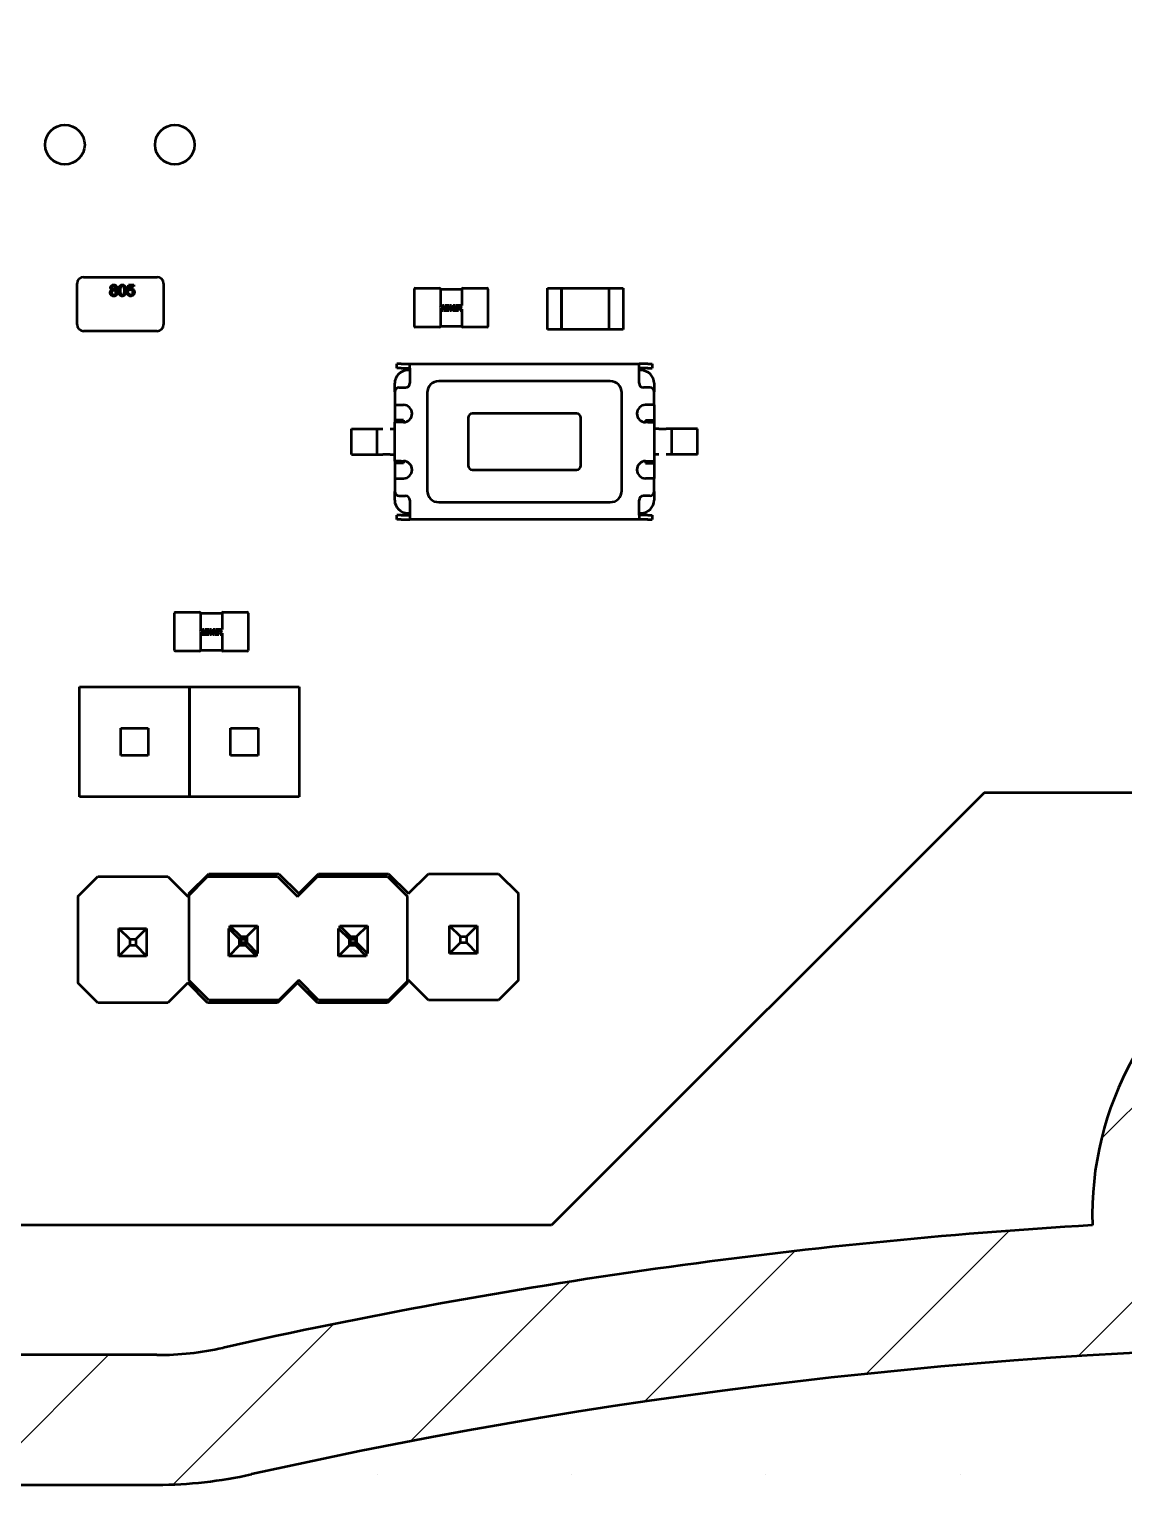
# Model space of a CAD drawing. Header units: millimetres. Extents: x 0 to 841, y 0 to 594.
# Drawn here: x 413.33 to 438.65, y 205.62 to 239.28 of the extents above; entities that cross this region are included whole.
import ezdxf

# ---------------------------------------------------------------- set-up
doc = ezdxf.new("R2010")
doc.units = ezdxf.units.MM
doc.layers.add('Hatch (ISO)', color=7, linetype='Continuous', lineweight=18)
doc.layers.add('Visible (ISO)', color=7, linetype='Continuous', lineweight=50)

msp = doc.modelspace()

# ---------------------------------------------------------------- hatches: boundary and pattern name
at = {"layer": 'Hatch (ISO)'}
h = msp.add_hatch(dxfattribs=at)
h.set_pattern_fill('ANSI31', color=256, scale=25.4, style=0)
h.set_pattern_definition([(45, (0, 0), (-2.245064, 2.245064), [])])
edge = h.paths.add_edge_path()
edge.add_ellipse((416.288, 307.621), major_axis=(-9.758, 2.186), ratio=1, start_angle=270, end_angle=282.6294)
edge.add_line((416.288, 317.621), (382.416, 317.621))
edge.add_ellipse((382.416, 312.621), major_axis=(-5, 0), ratio=1, start_angle=270, end_angle=360)
edge.add_line((377.416, 312.621), (377.416, 210.621))
edge.add_ellipse((382.416, 210.621), major_axis=(0, -5), ratio=1, start_angle=270, end_angle=360)
edge.add_line((382.416, 205.621), (416.288, 205.621))
edge.add_ellipse((416.288, 215.621), major_axis=(10, 0), ratio=1, start_angle=270, end_angle=282.6294)
edge.add_ellipse((445.416, 85.621), major_axis=(120.242, 26.942), ratio=1, start_angle=64.74122, end_angle=90, ccw=False)
edge.add_ellipse((474.544, 215.621), major_axis=(9.758, -2.186), ratio=1, start_angle=270, end_angle=282.6294)
edge.add_line((474.544, 205.621), (558.416, 205.621))
edge.add_ellipse((558.416, 210.621), major_axis=(5, 0), ratio=1, start_angle=270, end_angle=360)
edge.add_line((563.416, 210.621), (563.416, 312.621))
edge.add_ellipse((558.416, 312.621), major_axis=(0, 5), ratio=1, start_angle=270, end_angle=360)
edge.add_line((558.416, 317.621), (474.544, 317.621))
edge.add_ellipse((474.544, 307.621), major_axis=(-10, 0), ratio=1, start_angle=270, end_angle=282.6294)
edge.add_ellipse((445.416, 437.621), major_axis=(-120.242, -26.942), ratio=1, start_angle=64.74122, end_angle=90, ccw=False)
edge = h.paths.add_edge_path(flags=0)
edge.add_line((388.916, 208.621), (388.916, 210.621))
edge.add_ellipse((382.416, 210.621), major_axis=(0, 6.5), ratio=1, start_angle=270, end_angle=363.5049)
edge.add_line((382.019, 217.108), (380.416, 217.108))
edge.add_line((380.416, 217.108), (380.416, 221.814))
edge.add_spline(control_points=[(380.416, 221.814), (380.416, 222.421), (380.5, 223.145), (380.692, 224.324), (380.822, 224.956), (381.036, 226.225), (381.109, 226.863), (381.109, 228.037), (381.036, 228.675), (380.822, 229.944), (380.692, 230.576), (380.5, 231.755), (380.416, 232.479), (380.416, 233.086)], knot_values=[1.346639, 1.346639, 1.346639, 1.346639, 1.528836, 1.528836, 1.705012, 1.705012, 1.881187, 1.881187, 2.057362, 2.057362, 2.233538, 2.233538, 2.415734, 2.415734, 2.415734, 2.415734], degree=3, periodic=0)
edge.add_line((380.416, 233.086), (380.416, 241.621))
edge.add_ellipse((380.416, 244.121), major_axis=(2.5, 0), ratio=1, start_angle=270, end_angle=450)
edge.add_line((380.416, 246.621), (380.416, 276.621))
edge.add_ellipse((380.416, 279.121), major_axis=(2.5, 0), ratio=1, start_angle=270, end_angle=450)
edge.add_line((380.416, 281.621), (380.416, 306.121))
edge.add_line((380.416, 306.121), (382.489, 306.121))
edge.add_ellipse((382.416, 312.621), major_axis=(6.5, 0.073), ratio=1, start_angle=270, end_angle=359.355)
edge.add_line((388.916, 312.621), (388.916, 314.621))
edge.add_line((388.916, 314.621), (416.288, 314.621))
edge.add_ellipse((416.288, 307.621), major_axis=(7, 0), ratio=1, start_angle=77.3706, end_angle=90, ccw=False)
edge.add_ellipse((445.416, 437.621), major_axis=(123.169, -27.598), ratio=1, start_angle=270, end_angle=279.22446)
edge.add_ellipse((445.416, 311.397), major_axis=(-0.223, -7.497), ratio=1, start_angle=270, end_angle=453.4049)
edge.add_ellipse((445.416, 437.621), major_axis=(126.001, 7.497), ratio=1, start_angle=270, end_angle=279.22446)
edge.add_ellipse((474.544, 307.621), major_axis=(6.831, 1.531), ratio=1, start_angle=77.3706, end_angle=90, ccw=False)
edge.add_line((474.544, 314.621), (535.916, 314.621))
edge.add_ellipse((538.416, 314.621), major_axis=(0, -2.5), ratio=1, start_angle=270, end_angle=450)
edge.add_line((540.916, 314.621), (551.918, 314.621))
edge.add_line((551.918, 314.621), (551.918, 312.445))
edge.add_ellipse((558.416, 312.621), major_axis=(0.176, -6.498), ratio=1, start_angle=270, end_angle=359.0971)
edge.add_line((558.489, 306.121), (560.416, 306.121))
edge.add_line((560.416, 306.121), (560.416, 217.108))
edge.add_line((560.416, 217.108), (558.813, 217.108))
edge.add_ellipse((558.416, 210.621), major_axis=(-6.488, 0.397), ratio=1, start_angle=270, end_angle=361.9571)
edge.add_line((551.918, 210.796), (551.918, 208.621))
edge.add_line((551.918, 208.621), (540.916, 208.621))
edge.add_ellipse((538.416, 208.621), major_axis=(0, 2.5), ratio=1, start_angle=270, end_angle=450)
edge.add_line((535.916, 208.621), (474.544, 208.621))
edge.add_ellipse((474.544, 215.621), major_axis=(-7, 0), ratio=1, start_angle=77.3706, end_angle=90, ccw=False)
edge.add_ellipse((445.416, 85.621), major_axis=(-123.169, 27.598), ratio=1, start_angle=270, end_angle=279.22446)
edge.add_ellipse((445.416, 211.844), major_axis=(0.223, 7.497), ratio=1, start_angle=270, end_angle=453.4049)
edge.add_ellipse((445.416, 85.621), major_axis=(-126.001, -7.497), ratio=1, start_angle=270, end_angle=279.22446)
edge.add_ellipse((416.288, 215.621), major_axis=(-6.831, -1.531), ratio=1, start_angle=77.3706, end_angle=90, ccw=False)
edge.add_line((416.288, 208.621), (388.916, 208.621))
edge = h.paths.add_edge_path(flags=0)
edge.add_ellipse((557.666, 211.371), major_axis=(0, 2.172), ratio=1, start_angle=0, end_angle=360)
edge = h.paths.add_edge_path(flags=0)
edge.add_ellipse((557.666, 311.871), major_axis=(0, 2.172), ratio=1, start_angle=0, end_angle=360)
edge = h.paths.add_edge_path(flags=0)
edge.add_ellipse((383.166, 311.871), major_axis=(0, 2.172), ratio=1, start_angle=0, end_angle=360)
edge = h.paths.add_edge_path(flags=0)
edge.add_ellipse((383.166, 211.371), major_axis=(0, 2.172), ratio=1, start_angle=0, end_angle=360)
edge = h.paths.add_edge_path(flags=0)
edge.add_ellipse((445.416, 214.344), major_axis=(0, 2), ratio=1, start_angle=0, end_angle=360)
edge = h.paths.add_edge_path(flags=0)
edge.add_ellipse((445.416, 308.897), major_axis=(0, 2), ratio=1, start_angle=0, end_angle=360)

# ---------------------------------------------------------------- linework, layer by layer
at = {"layer": 'Visible (ISO)'}
for p, q in [((414.442, 232.446), (414.442, 233.396)), ((414.592, 233.546), (414.942, 233.546)), ((414.942, 233.546), (415.942, 233.546)), ((415.607, 233.23), (415.634, 233.362)), ((415.634, 233.362), (415.755, 233.362)), ((415.66, 233.329), (415.647, 233.262)), ((415.755, 233.329), (415.66, 233.329)), ((415.755, 233.362), (415.755, 233.329)), ((415.942, 233.546), (416.292, 233.546)), ((416.442, 233.396), (416.442, 232.446)), ((422.262, 233.285), (422.825, 233.285)), ((423.362, 233.285), (423.925, 233.285)), ((425.318, 232.336), (425.318, 233.285)), ((425.318, 233.285), (425.642, 233.285)), ((425.642, 233.285), (425.642, 232.336)), ((425.643, 232.336), (425.643, 233.285)), ((425.643, 233.285), (426.742, 233.285)), ((426.742, 233.285), (426.742, 232.336)), ((426.743, 232.336), (426.743, 233.285)), ((426.743, 233.285), (427.067, 233.285)), ((427.067, 233.285), (427.067, 232.336)), ((415.604, 233.177), (415.637, 233.181)), ((415.64, 233.227), (415.607, 233.23)), ((422.243, 232.404), (422.243, 233.266)), ((422.843, 233.266), (423.343, 233.266)), ((422.843, 233.266), (422.843, 233.248)), ((422.843, 233.248), (422.843, 232.89)), ((423.343, 233.266), (423.343, 233.248)), ((423.343, 233.248), (423.343, 232.89)), ((423.943, 233.266), (423.943, 232.404)), ((422.893, 232.89), (422.843, 232.84)), ((422.843, 232.843), (422.856, 232.89)), ((422.856, 232.89), (422.843, 232.89)), ((422.843, 232.845), (422.843, 232.84)), ((422.843, 232.829), (422.867, 232.769)), ((422.843, 232.827), (422.843, 232.423)), ((422.867, 232.769), (422.903, 232.769)), ((422.876, 232.835), (422.932, 232.89)), ((422.903, 232.769), (422.876, 232.835)), ((422.932, 232.89), (422.893, 232.89)), ((422.951, 232.89), (422.917, 232.769)), ((422.917, 232.769), (423.046, 232.769)), ((423.04, 232.89), (422.951, 232.89)), ((422.957, 232.792), (422.966, 232.822)), ((423.024, 232.792), (422.957, 232.792)), ((422.966, 232.822), (423.018, 232.822)), ((422.972, 232.844), (422.979, 232.867)), ((423.024, 232.844), (422.972, 232.844)), ((422.979, 232.867), (423.034, 232.867)), ((423.018, 232.822), (423.024, 232.844)), ((423.052, 232.89), (423.024, 232.792)), ((423.034, 232.867), (423.04, 232.89)), ((423.046, 232.769), (423.077, 232.877)), ((423.103, 232.89), (423.052, 232.89)), ((423.077, 232.877), (423.071, 232.769)), ((423.071, 232.769), (423.103, 232.769)), ((423.141, 232.89), (423.099, 232.804)), ((423.099, 232.804), (423.103, 232.89)), ((423.103, 232.769), (423.16, 232.877)), ((423.16, 232.877), (423.129, 232.769)), ((423.129, 232.769), (423.16, 232.769)), ((423.194, 232.89), (423.141, 232.89)), ((423.16, 232.769), (423.194, 232.89)), ((423.209, 232.89), (423.174, 232.769)), ((423.174, 232.769), (423.265, 232.769)), ((423.344, 232.89), (423.209, 232.89)), ((423.215, 232.792), (423.223, 232.822)), ((423.271, 232.792), (423.215, 232.792)), ((423.223, 232.822), (423.275, 232.822)), ((423.23, 232.844), (423.236, 232.867)), ((423.281, 232.844), (423.23, 232.844)), ((423.236, 232.867), (423.291, 232.867)), ((423.265, 232.769), (423.271, 232.792)), ((423.275, 232.822), (423.281, 232.844)), ((423.291, 232.867), (423.328, 232.867)), ((423.328, 232.867), (423.3, 232.769)), ((423.3, 232.769), (423.334, 232.769)), ((423.334, 232.769), (423.344, 232.804)), ((423.343, 232.802), (423.343, 232.423)), ((414.942, 232.296), (414.592, 232.296)), ((415.942, 232.296), (414.942, 232.296)), ((416.292, 232.296), (415.942, 232.296)), ((422.825, 232.385), (422.262, 232.385)), ((422.843, 232.423), (422.843, 232.404)), ((423.343, 232.404), (422.843, 232.404)), ((423.343, 232.423), (423.343, 232.404)), ((423.925, 232.385), (423.362, 232.385)), ((425.642, 232.336), (425.318, 232.336)), ((426.742, 232.336), (425.643, 232.336)), ((427.067, 232.336), (426.743, 232.336)), ((421.938, 231.539), (421.838, 231.539)), ((421.838, 231.439), (421.838, 231.539)), ((421.938, 231.439), (421.838, 231.439)), ((421.938, 231.539), (422.038, 231.539)), ((421.938, 231.439), (422.038, 231.439)), ((422.038, 231.539), (422.138, 231.539)), ((422.038, 231.439), (422.138, 231.439)), ((422.138, 231.389), (422.088, 231.389)), ((422.138, 231.439), (422.138, 231.539)), ((422.138, 231.539), (427.438, 231.539)), ((422.138, 231.439), (422.138, 231.089)), ((427.438, 231.439), (427.438, 231.539)), ((427.541, 231.539), (427.438, 231.539)), ((427.438, 231.089), (427.438, 231.439)), ((427.538, 231.439), (427.438, 231.439)), ((427.488, 231.389), (427.438, 231.389)), ((427.638, 231.539), (427.538, 231.539)), ((427.638, 231.439), (427.538, 231.439)), ((427.635, 231.439), (427.738, 231.439)), ((427.638, 231.539), (427.738, 231.539)), ((427.738, 231.539), (427.738, 231.439)), ((421.788, 230.889), (421.788, 231.089)), ((421.888, 230.989), (422.038, 230.989)), ((426.766, 231.139), (422.81, 231.139)), ((427.688, 230.989), (427.538, 230.989)), ((427.788, 231.089), (427.788, 230.889)), ((421.788, 230.889), (421.788, 230.589)), ((421.788, 230.589), (421.988, 230.589)), ((421.788, 230.589), (421.788, 230.239)), ((422.538, 230.867), (422.538, 228.611)), ((427.038, 228.611), (427.038, 230.867)), ((427.788, 230.589), (427.588, 230.589)), ((427.788, 230.589), (427.788, 230.889)), ((427.788, 230.589), (427.788, 230.239)), ((423.488, 230.289), (423.488, 229.189)), ((425.988, 230.389), (423.588, 230.389)), ((426.088, 229.189), (426.088, 230.289)), ((420.788, 230.039), (421.379, 230.039)), ((420.788, 229.439), (420.788, 230.039)), ((421.379, 230.039), (421.515, 230.039)), ((421.379, 229.439), (421.379, 230.039)), ((421.683, 230.039), (421.788, 230.039)), ((421.788, 230.239), (421.788, 230.189)), ((421.988, 230.239), (421.788, 230.239)), ((421.942, 230.189), (421.788, 230.189)), ((421.788, 229.289), (421.788, 230.189)), ((421.988, 230.189), (421.938, 230.189)), ((421.988, 230.239), (421.988, 230.189)), ((427.588, 230.239), (427.588, 230.189)), ((427.588, 230.239), (427.788, 230.239)), ((427.638, 230.189), (427.588, 230.189)), ((427.638, 230.189), (427.788, 230.189)), ((427.788, 230.239), (427.788, 230.189)), ((427.788, 230.189), (427.788, 229.289)), ((427.893, 230.039), (427.788, 230.039)), ((427.893, 230.039), (428.061, 230.039)), ((428.196, 230.039), (428.061, 230.039)), ((428.788, 230.039), (428.196, 230.039)), ((428.196, 229.439), (428.196, 230.039)), ((428.788, 229.439), (428.788, 230.039)), ((420.788, 229.439), (421.379, 229.439)), ((421.379, 229.439), (421.515, 229.439)), ((421.683, 229.439), (421.515, 229.439)), ((421.683, 229.439), (421.788, 229.439)), ((421.788, 229.289), (421.788, 229.239)), ((421.938, 229.289), (421.788, 229.289)), ((421.788, 229.239), (421.788, 228.889)), ((421.988, 229.239), (421.788, 229.239)), ((421.938, 229.289), (421.988, 229.289)), ((421.988, 229.289), (421.988, 229.239)), ((427.588, 229.289), (427.638, 229.289)), ((427.588, 229.289), (427.588, 229.239)), ((427.588, 229.239), (427.788, 229.239)), ((427.633, 229.289), (427.788, 229.289)), ((427.893, 229.439), (427.788, 229.439)), ((427.788, 229.289), (427.788, 229.239)), ((427.788, 229.239), (427.788, 228.889)), ((428.196, 229.439), (428.061, 229.439)), ((428.788, 229.439), (428.196, 229.439)), ((423.588, 229.089), (425.988, 229.089)), ((421.788, 228.889), (421.988, 228.889)), ((421.788, 228.889), (421.788, 228.589)), ((421.788, 228.389), (421.788, 228.589)), ((427.788, 228.889), (427.588, 228.889)), ((427.788, 228.589), (427.788, 228.889)), ((427.788, 228.589), (427.788, 228.389)), ((421.888, 228.489), (422.038, 228.489)), ((422.138, 228.389), (422.138, 228.039)), ((422.81, 228.339), (426.766, 228.339)), ((427.438, 228.039), (427.438, 228.389)), ((427.688, 228.489), (427.538, 228.489)), ((421.938, 228.039), (421.838, 228.039)), ((421.838, 227.939), (421.838, 228.039)), ((421.938, 227.939), (421.838, 227.939)), ((421.938, 228.039), (422.038, 228.039)), ((421.938, 227.939), (422.038, 227.939)), ((422.038, 228.039), (422.138, 228.039)), ((422.038, 227.939), (422.138, 227.939)), ((422.088, 228.089), (422.138, 228.089)), ((422.138, 228.039), (422.138, 227.939)), ((427.438, 227.939), (422.138, 227.939)), ((427.438, 228.089), (427.488, 228.089)), ((427.438, 228.039), (427.438, 227.939)), ((427.541, 228.039), (427.438, 228.039)), ((427.538, 227.939), (427.438, 227.939)), ((427.638, 228.039), (427.538, 228.039)), ((427.638, 227.939), (427.538, 227.939)), ((427.635, 227.939), (427.738, 227.939)), ((427.638, 228.039), (427.738, 228.039)), ((427.738, 228.039), (427.738, 227.939)), ((416.696, 224.913), (416.696, 225.776)), ((416.714, 225.795), (417.277, 225.795)), ((417.296, 225.776), (417.796, 225.776)), ((417.296, 225.776), (417.296, 225.757)), ((417.296, 225.757), (417.296, 225.399)), ((417.796, 225.776), (417.796, 225.757)), ((417.796, 225.757), (417.796, 225.399)), ((417.814, 225.795), (418.377, 225.795)), ((418.396, 225.776), (418.396, 224.913)), ((417.345, 225.399), (417.295, 225.349)), ((417.295, 225.352), (417.308, 225.399)), ((417.308, 225.399), (417.295, 225.399)), ((417.295, 225.338), (417.319, 225.279)), ((417.296, 225.355), (417.296, 225.35)), ((417.296, 225.337), (417.296, 224.932)), ((417.319, 225.279), (417.355, 225.279)), ((417.328, 225.344), (417.384, 225.399)), ((417.355, 225.279), (417.328, 225.344)), ((417.384, 225.399), (417.345, 225.399)), ((417.403, 225.399), (417.369, 225.279)), ((417.369, 225.279), (417.498, 225.279)), ((417.492, 225.399), (417.403, 225.399)), ((417.41, 225.302), (417.418, 225.332)), ((417.476, 225.302), (417.41, 225.302)), ((417.418, 225.332), (417.47, 225.332)), ((417.424, 225.354), (417.431, 225.376)), ((417.476, 225.354), (417.424, 225.354)), ((417.431, 225.376), (417.486, 225.376)), ((417.47, 225.332), (417.476, 225.354)), ((417.504, 225.399), (417.476, 225.302)), ((417.486, 225.376), (417.492, 225.399)), ((417.498, 225.279), (417.529, 225.386)), ((417.555, 225.399), (417.504, 225.399)), ((417.529, 225.386), (417.523, 225.279)), ((417.523, 225.279), (417.555, 225.279)), ((417.593, 225.399), (417.551, 225.313)), ((417.551, 225.313), (417.555, 225.399)), ((417.555, 225.279), (417.612, 225.387)), ((417.612, 225.387), (417.581, 225.279)), ((417.581, 225.279), (417.612, 225.279)), ((417.646, 225.399), (417.593, 225.399)), ((417.612, 225.279), (417.646, 225.399)), ((417.661, 225.399), (417.626, 225.279)), ((417.626, 225.279), (417.717, 225.279)), ((417.796, 225.399), (417.661, 225.399)), ((417.667, 225.302), (417.675, 225.332)), ((417.723, 225.302), (417.667, 225.302)), ((417.675, 225.332), (417.727, 225.332)), ((417.682, 225.354), (417.688, 225.376)), ((417.733, 225.354), (417.682, 225.354)), ((417.688, 225.376), (417.743, 225.376)), ((417.717, 225.279), (417.723, 225.302)), ((417.727, 225.332), (417.733, 225.354)), ((417.743, 225.376), (417.78, 225.376)), ((417.78, 225.376), (417.752, 225.279)), ((417.752, 225.279), (417.786, 225.279)), ((417.786, 225.279), (417.796, 225.314)), ((417.796, 225.311), (417.796, 224.932)), ((417.277, 224.895), (416.714, 224.895)), ((417.296, 224.932), (417.296, 224.913)), ((417.796, 224.913), (417.296, 224.913)), ((417.796, 224.932), (417.796, 224.913)), ((418.377, 224.895), (417.814, 224.895)), ((414.501, 221.527), (414.501, 224.067)), ((414.501, 224.067), (417.041, 224.067)), ((417.041, 221.527), (417.041, 224.067)), ((417.041, 224.067), (419.581, 224.067)), ((417.041, 224.067), (417.041, 221.527)), ((419.581, 224.067), (419.581, 221.527)), ((415.453, 222.479), (415.453, 223.114)), ((415.453, 223.114), (416.088, 223.114)), ((416.088, 223.114), (416.088, 222.479)), ((417.993, 222.479), (417.993, 223.114)), ((417.993, 223.114), (418.628, 223.114)), ((418.628, 223.114), (418.628, 222.479)), ((416.088, 222.479), (415.453, 222.479)), ((418.628, 222.479), (417.993, 222.479)), ((417.041, 221.527), (414.501, 221.527)), ((419.581, 221.527), (417.041, 221.527)), ((435.416, 221.621), (425.416, 211.621)), ((455.416, 221.621), (435.416, 221.621)), ((414.461, 219.225), (414.921, 219.685)), ((414.921, 219.685), (416.541, 219.685)), ((416.541, 219.685), (417.001, 219.225)), ((417.001, 219.225), (417.461, 219.685)), ((417.027, 219.288), (417.487, 219.748)), ((417.461, 219.685), (419.081, 219.685)), ((417.487, 219.748), (419.107, 219.748)), ((419.081, 219.685), (419.541, 219.225)), ((419.107, 219.748), (419.567, 219.288)), ((419.541, 219.225), (420.001, 219.685)), ((419.567, 219.288), (420.027, 219.748)), ((420.001, 219.685), (421.621, 219.685)), ((420.027, 219.748), (421.647, 219.748)), ((421.621, 219.685), (422.081, 219.225)), ((421.647, 219.748), (422.107, 219.288)), ((422.107, 219.288), (422.567, 219.748)), ((422.567, 219.748), (424.187, 219.748)), ((424.187, 219.748), (424.647, 219.288)), ((414.461, 219.225), (414.461, 217.225)), ((417.027, 219.288), (417.027, 217.288)), ((422.081, 217.225), (422.081, 219.225)), ((424.647, 217.288), (424.647, 219.288)), ((415.411, 217.845), (415.411, 218.485)), ((415.411, 218.485), (415.661, 218.235)), ((415.411, 218.485), (416.051, 218.485)), ((415.801, 218.235), (416.051, 218.485)), ((416.051, 218.485), (416.051, 217.845)), ((417.951, 217.845), (417.951, 218.485)), ((417.951, 218.485), (418.201, 218.235)), ((417.951, 218.485), (417.977, 218.485)), ((417.977, 218.485), (417.977, 218.548)), ((417.977, 218.548), (418.227, 218.298)), ((417.977, 218.548), (418.617, 218.548)), ((418.367, 218.298), (418.617, 218.548)), ((418.617, 218.548), (418.617, 217.908)), ((420.491, 217.845), (420.491, 218.485)), ((420.491, 218.485), (420.741, 218.235)), ((420.491, 218.485), (420.517, 218.485)), ((420.517, 218.485), (420.517, 218.548)), ((420.517, 218.548), (420.767, 218.298)), ((420.517, 218.548), (421.157, 218.548)), ((420.907, 218.298), (421.157, 218.548)), ((421.157, 218.548), (421.157, 217.908)), ((423.057, 217.908), (423.057, 218.548)), ((423.057, 218.548), (423.307, 218.298)), ((423.057, 218.548), (423.697, 218.548)), ((423.447, 218.298), (423.697, 218.548)), ((423.697, 218.548), (423.697, 217.908)), ((415.661, 218.235), (415.661, 218.095)), ((415.661, 218.235), (415.801, 218.235)), ((415.801, 218.235), (415.801, 218.095)), ((418.201, 218.235), (418.341, 218.235)), ((418.201, 218.095), (418.201, 218.235)), ((418.227, 218.298), (418.227, 218.158)), ((418.227, 218.298), (418.367, 218.298)), ((418.227, 218.158), (418.367, 218.158)), ((418.341, 218.235), (418.341, 218.095)), ((418.367, 218.298), (418.367, 218.158)), ((418.367, 218.158), (418.617, 217.908)), ((420.741, 218.235), (420.881, 218.235)), ((420.741, 218.095), (420.741, 218.235)), ((420.767, 218.298), (420.907, 218.298)), ((420.767, 218.158), (420.767, 218.298)), ((420.767, 218.158), (420.907, 218.158)), ((420.881, 218.235), (420.881, 218.095)), ((420.907, 218.298), (420.907, 218.158)), ((420.907, 218.158), (421.157, 217.908)), ((423.057, 217.908), (423.307, 218.158)), ((423.307, 218.298), (423.447, 218.298)), ((423.307, 218.158), (423.307, 218.298)), ((423.307, 218.158), (423.447, 218.158)), ((423.447, 218.298), (423.447, 218.158)), ((423.447, 218.158), (423.697, 217.908)), ((415.411, 217.845), (415.661, 218.095)), ((416.051, 217.845), (415.411, 217.845)), ((415.661, 218.095), (415.801, 218.095)), ((415.801, 218.095), (416.051, 217.845)), ((417.951, 217.845), (418.201, 218.095)), ((418.591, 217.845), (417.951, 217.845)), ((418.201, 218.095), (418.341, 218.095)), ((418.341, 218.095), (418.591, 217.845)), ((418.591, 217.908), (418.591, 217.845)), ((418.617, 217.908), (418.591, 217.908)), ((420.491, 217.845), (420.741, 218.095)), ((421.131, 217.845), (420.491, 217.845)), ((420.741, 218.095), (420.881, 218.095)), ((420.881, 218.095), (421.131, 217.845)), ((421.131, 217.908), (421.131, 217.845)), ((421.157, 217.908), (421.131, 217.908)), ((423.697, 217.908), (423.057, 217.908)), ((414.921, 216.765), (414.461, 217.225)), ((417.001, 217.225), (416.541, 216.765)), ((417.461, 216.765), (417.001, 217.225)), ((417.487, 216.828), (417.027, 217.288)), ((419.541, 217.225), (419.081, 216.765)), ((419.567, 217.288), (419.107, 216.828)), ((420.001, 216.765), (419.541, 217.225)), ((420.027, 216.828), (419.567, 217.288)), ((422.081, 217.225), (421.621, 216.765)), ((422.107, 217.288), (421.647, 216.828)), ((422.567, 216.828), (422.107, 217.288)), ((424.647, 217.288), (424.187, 216.828)), ((419.107, 216.828), (417.487, 216.828)), ((421.647, 216.828), (420.027, 216.828)), ((424.187, 216.828), (422.567, 216.828)), ((416.541, 216.765), (414.921, 216.765)), ((419.081, 216.765), (417.461, 216.765)), ((421.621, 216.765), (420.001, 216.765)), ((425.416, 211.621), (390.416, 211.621)), ((416.288, 208.621), (388.916, 208.621)), ((382.416, 205.621), (416.288, 205.621))]:
    msp.add_line(p, q, dxfattribs=at)
for centre in [(414.162, 236.606), (416.702, 236.606)]:
    msp.add_circle(centre, 0.457, dxfattribs=at)
for centre, radius, start, end in [((414.592, 233.396), 0.15, 90, 180), ((416.292, 233.396), 0.15, 0, 90), ((422.262, 233.266), 0.0187, 90, 180), ((422.825, 233.266), 0.0187, 0, 90), ((423.362, 233.266), 0.0187, 90, 180), ((423.925, 233.266), 0.0187, 0, 90), ((414.592, 232.446), 0.15, 180, 270), ((416.292, 232.446), 0.15, 270, 0), ((422.262, 232.404), 0.0187, 180, 270), ((422.825, 232.404), 0.0187, 270, 0), ((423.362, 232.404), 0.0187, 180, 270), ((423.925, 232.404), 0.0187, 270, 0), ((422.088, 231.089), 0.3, 90, 180), ((427.488, 231.089), 0.3, 0, 90), ((421.888, 230.889), 0.1, 90, 180), ((422.038, 231.089), 0.1, 270, 0), ((427.538, 231.089), 0.1, 180, 270), ((427.688, 230.889), 0.1, 0, 90), ((421.988, 230.389), 0.2, 270, 90), ((427.588, 230.389), 0.2, 90, 270), ((423.588, 230.289), 0.1, 90, 180), ((425.988, 230.289), 0.1, 0, 90), ((421.988, 229.089), 0.2, 270, 90), ((427.588, 229.089), 0.2, 90, 270), ((423.588, 229.189), 0.1, 180, 270), ((425.988, 229.189), 0.1, 270, 0), ((421.888, 228.589), 0.1, 180, 270), ((427.688, 228.589), 0.1, 270, 0), ((422.088, 228.389), 0.3, 180, 270), ((422.038, 228.389), 0.1, 0, 90), ((427.538, 228.389), 0.1, 90, 180), ((427.488, 228.389), 0.3, 270, 0), ((416.714, 225.776), 0.0187, 90, 180), ((417.277, 225.776), 0.0187, 0, 90), ((417.814, 225.776), 0.0187, 90, 180), ((418.377, 225.776), 0.0187, 0, 90), ((416.714, 224.913), 0.0187, 180, 270), ((417.277, 224.913), 0.0187, 270, 0), ((417.814, 224.913), 0.0187, 180, 270), ((418.377, 224.913), 0.0187, 270, 0), ((445.416, 211.844), 7.5, 358.2975, 181.7025), ((445.416, 85.621), 126.223, 93.40493, 102.62939), ((416.288, 215.621), 7, 270, 282.6294), ((445.416, 85.621), 123.223, 77.37061, 102.62939), ((416.288, 215.621), 10, 270, 282.6294)]:
    msp.add_arc(centre, radius, start, end, dxfattribs=at)
for centre, major_axis in [((422.869, 230.808), (-0.254, 0.254)), ((426.707, 230.808), (0.254, 0.254)), ((422.869, 228.67), (-0.254, -0.254)), ((426.707, 228.67), (0.254, -0.254))]:
    msp.add_ellipse(centre, major_axis=major_axis, ratio=0.834817, start_param=5.587572, end_param=6.978799, dxfattribs=at)
for points, knots in [([(415.219, 233.3), (415.219, 233.303), (415.219, 233.307), (415.22, 233.314), (415.221, 233.32), (415.223, 233.326), (415.226, 233.331), (415.23, 233.337), (415.234, 233.342), (415.238, 233.347), (415.243, 233.351), (415.249, 233.355), (415.255, 233.358), (415.261, 233.361), (415.268, 233.363), (415.275, 233.364), (415.283, 233.365), (415.288, 233.365), (415.291, 233.365)], [0, 0, 0, 0, 0.062131, 0.121966, 0.18057, 0.238576, 0.296, 0.354359, 0.413781, 0.475098, 0.53728, 0.598918, 0.661235, 0.724322, 0.789217, 0.856397, 0.926508, 1, 1, 1, 1]), ([(415.258, 233.249), (415.254, 233.25), (415.248, 233.253), (415.24, 233.257), (415.234, 233.263), (415.228, 233.269), (415.224, 233.276), (415.221, 233.284), (415.219, 233.292), (415.219, 233.297), (415.219, 233.3)], [0, 0, 0, 0, 0.145359, 0.278702, 0.403602, 0.521669, 0.637521, 0.753704, 0.873213, 1, 1, 1, 1]), ([(415.291, 233.336), (415.29, 233.336), (415.287, 233.335), (415.282, 233.335), (415.278, 233.334), (415.274, 233.333), (415.271, 233.332), (415.268, 233.33), (415.265, 233.328), (415.261, 233.324), (415.257, 233.32), (415.254, 233.314), (415.252, 233.307), (415.252, 233.303), (415.252, 233.3)], [0, 0, 0, 0, 0.076236, 0.148618, 0.218239, 0.284252, 0.348258, 0.410656, 0.472862, 0.534195, 0.653476, 0.767767, 0.881713, 1, 1, 1, 1]), ([(415.252, 233.3), (415.252, 233.298), (415.252, 233.293), (415.254, 233.285), (415.257, 233.279), (415.261, 233.274), (415.265, 233.271), (415.268, 233.269), (415.271, 233.267), (415.274, 233.266), (415.278, 233.264), (415.282, 233.264), (415.287, 233.263), (415.29, 233.263), (415.291, 233.263)], [0, 0, 0, 0, 0.127394, 0.246182, 0.361268, 0.47714, 0.536327, 0.595672, 0.656619, 0.718836, 0.783582, 0.851588, 0.923927, 1, 1, 1, 1]), ([(415.291, 233.365), (415.293, 233.365), (415.299, 233.365), (415.306, 233.364), (415.313, 233.363), (415.32, 233.361), (415.327, 233.358), (415.333, 233.355), (415.338, 233.351), (415.344, 233.346), (415.348, 233.341), (415.352, 233.336), (415.356, 233.331), (415.359, 233.325), (415.361, 233.319), (415.362, 233.313), (415.363, 233.306), (415.363, 233.302), (415.364, 233.3)], [0, 0, 0, 0, 0.073201, 0.142587, 0.209625, 0.274883, 0.337931, 0.400462, 0.462501, 0.525005, 0.586689, 0.646813, 0.705215, 0.762881, 0.820728, 0.879295, 0.938511, 1, 1, 1, 1]), ([(415.331, 233.299), (415.33, 233.301), (415.33, 233.306), (415.328, 233.313), (415.325, 233.319), (415.321, 233.324), (415.317, 233.327), (415.314, 233.33), (415.311, 233.331), (415.308, 233.333), (415.304, 233.334), (415.3, 233.335), (415.296, 233.335), (415.293, 233.336), (415.291, 233.336)], [0, 0, 0, 0, 0.123386, 0.241435, 0.357449, 0.476714, 0.53789, 0.59927, 0.660352, 0.723007, 0.787876, 0.85536, 0.925373, 1, 1, 1, 1]), ([(415.291, 233.263), (415.293, 233.263), (415.296, 233.263), (415.3, 233.264), (415.304, 233.264), (415.308, 233.266), (415.312, 233.267), (415.315, 233.269), (415.318, 233.271), (415.321, 233.274), (415.325, 233.279), (415.328, 233.285), (415.33, 233.292), (415.33, 233.296), (415.331, 233.299)], [0, 0, 0, 0, 0.076843, 0.149839, 0.218379, 0.284997, 0.347658, 0.409847, 0.469936, 0.53042, 0.648752, 0.763775, 0.878749, 1, 1, 1, 1]), ([(415.364, 233.3), (415.363, 233.297), (415.363, 233.291), (415.361, 233.283), (415.358, 233.276), (415.354, 233.269), (415.349, 233.263), (415.342, 233.257), (415.334, 233.253), (415.328, 233.25), (415.325, 233.249)], [0, 0, 0, 0, 0.124835, 0.244778, 0.360989, 0.477964, 0.596922, 0.721591, 0.855098, 1, 1, 1, 1]), ([(415.406, 233.235), (415.406, 233.239), (415.406, 233.246), (415.407, 233.256), (415.408, 233.266), (415.409, 233.276), (415.41, 233.285), (415.411, 233.293), (415.413, 233.301), (415.415, 233.308), (415.418, 233.315), (415.421, 233.322), (415.424, 233.328), (415.427, 233.333), (415.43, 233.338), (415.434, 233.343), (415.438, 233.347), (415.443, 233.351), (415.448, 233.354), (415.453, 233.357), (415.458, 233.36), (415.463, 233.362), (415.469, 233.363), (415.476, 233.364), (415.482, 233.365), (415.486, 233.365), (415.489, 233.365)], [0, 0, 0, 0, 0.063114, 0.123615, 0.180974, 0.235261, 0.287101, 0.336031, 0.382382, 0.426334, 0.468211, 0.50825, 0.546628, 0.58365, 0.618994, 0.653583, 0.687156, 0.720422, 0.75323, 0.78626, 0.819504, 0.853545, 0.888308, 0.923996, 0.96135, 1, 1, 1, 1]), ([(415.454, 233.318), (415.453, 233.316), (415.45, 233.312), (415.447, 233.304), (415.445, 233.295), (415.443, 233.286), (415.441, 233.275), (415.44, 233.263), (415.439, 233.249), (415.439, 233.24), (415.439, 233.235)], [0, 0, 0, 0, 0.083888, 0.177154, 0.282514, 0.3994, 0.529491, 0.672802, 0.829536, 1, 1, 1, 1]), ([(415.488, 233.336), (415.487, 233.335), (415.483, 233.335), (415.478, 233.335), (415.474, 233.333), (415.469, 233.331), (415.465, 233.329), (415.461, 233.326), (415.457, 233.322), (415.455, 233.319), (415.454, 233.318)], [0, 0, 0, 0, 0.127665, 0.251739, 0.372753, 0.492147, 0.61407, 0.737197, 0.865607, 1, 1, 1, 1]), ([(415.538, 233.235), (415.538, 233.24), (415.538, 233.249), (415.537, 233.262), (415.536, 233.274), (415.535, 233.285), (415.533, 233.295), (415.531, 233.303), (415.528, 233.31), (415.524, 233.316), (415.521, 233.32), (415.517, 233.324), (415.513, 233.328), (415.508, 233.331), (415.504, 233.333), (415.499, 233.334), (415.494, 233.335), (415.49, 233.335), (415.488, 233.336)], [0, 0, 0, 0, 0.115629, 0.221541, 0.317048, 0.403151, 0.480181, 0.547649, 0.607036, 0.658652, 0.705723, 0.749804, 0.792587, 0.833874, 0.874768, 0.915223, 0.956881, 1, 1, 1, 1]), ([(415.489, 233.365), (415.492, 233.365), (415.498, 233.365), (415.508, 233.363), (415.517, 233.361), (415.525, 233.357), (415.533, 233.353), (415.54, 233.347), (415.546, 233.341), (415.551, 233.333), (415.555, 233.325), (415.559, 233.316), (415.562, 233.306), (415.565, 233.297), (415.567, 233.289), (415.568, 233.283), (415.569, 233.276), (415.57, 233.269), (415.57, 233.261), (415.571, 233.253), (415.571, 233.244), (415.571, 233.238), (415.571, 233.235)], [0, 0, 0, 0, 0.056724, 0.111437, 0.164368, 0.216435, 0.267641, 0.31736, 0.367473, 0.41821, 0.471404, 0.527966, 0.588061, 0.652134, 0.686345, 0.723264, 0.76261, 0.804739, 0.84943, 0.896711, 0.94689, 1, 1, 1, 1]), ([(415.647, 233.262), (415.649, 233.264), (415.653, 233.266), (415.658, 233.27), (415.664, 233.273), (415.67, 233.275), (415.675, 233.277), (415.681, 233.279), (415.687, 233.279), (415.691, 233.28), (415.693, 233.28)], [0, 0, 0, 0, 0.136729, 0.268515, 0.395529, 0.52, 0.640496, 0.761236, 0.880107, 1, 1, 1, 1]), ([(415.693, 233.28), (415.696, 233.279), (415.701, 233.279), (415.708, 233.278), (415.716, 233.276), (415.723, 233.274), (415.729, 233.271), (415.735, 233.267), (415.741, 233.262), (415.747, 233.256), (415.752, 233.25), (415.756, 233.244), (415.76, 233.237), (415.763, 233.23), (415.766, 233.222), (415.767, 233.214), (415.768, 233.205), (415.768, 233.199), (415.769, 233.196)], [0, 0, 0, 0, 0.061997, 0.122088, 0.181375, 0.239508, 0.297836, 0.35688, 0.417282, 0.47964, 0.5425, 0.604962, 0.666991, 0.730216, 0.794173, 0.860458, 0.928578, 1, 1, 1, 1]), ([(415.209, 233.184), (415.209, 233.186), (415.209, 233.19), (415.209, 233.196), (415.211, 233.202), (415.212, 233.207), (415.214, 233.212), (415.216, 233.217), (415.218, 233.222), (415.221, 233.226), (415.225, 233.23), (415.228, 233.234), (415.232, 233.237), (415.237, 233.24), (415.242, 233.243), (415.247, 233.246), (415.252, 233.248), (415.256, 233.249), (415.258, 233.249)], [0, 0, 0, 0, 0.069834, 0.137027, 0.201482, 0.26454, 0.325973, 0.386386, 0.445761, 0.505612, 0.565114, 0.62475, 0.684179, 0.744219, 0.805179, 0.868395, 0.933204, 1, 1, 1, 1]), ([(415.291, 233.105), (415.288, 233.105), (415.282, 233.105), (415.274, 233.106), (415.265, 233.108), (415.258, 233.111), (415.25, 233.114), (415.244, 233.118), (415.237, 233.122), (415.231, 233.128), (415.226, 233.133), (415.221, 233.14), (415.218, 233.146), (415.214, 233.153), (415.212, 233.16), (415.21, 233.168), (415.209, 233.176), (415.209, 233.181), (415.209, 233.184)], [0, 0, 0, 0, 0.070442, 0.138089, 0.203178, 0.266139, 0.327929, 0.38919, 0.450254, 0.512347, 0.573843, 0.633933, 0.69346, 0.752479, 0.812386, 0.87307, 0.935184, 1, 1, 1, 1]), ([(415.29, 233.233), (415.289, 233.233), (415.285, 233.233), (415.28, 233.233), (415.275, 233.232), (415.27, 233.23), (415.266, 233.228), (415.262, 233.226), (415.258, 233.223), (415.255, 233.22), (415.252, 233.216), (415.249, 233.212), (415.247, 233.208), (415.245, 233.204), (415.243, 233.199), (415.242, 233.195), (415.242, 233.19), (415.242, 233.186), (415.242, 233.185)], [0, 0, 0, 0, 0.070952, 0.139089, 0.20356, 0.266424, 0.327517, 0.387861, 0.447899, 0.508819, 0.569482, 0.629036, 0.688378, 0.748068, 0.80863, 0.870231, 0.933683, 1, 1, 1, 1]), ([(415.242, 233.185), (415.242, 233.182), (415.242, 233.178), (415.243, 233.172), (415.245, 233.166), (415.247, 233.16), (415.25, 233.154), (415.254, 233.149), (415.259, 233.145), (415.265, 233.141), (415.271, 233.138), (415.278, 233.136), (415.285, 233.135), (415.289, 233.135), (415.291, 233.135)], [0, 0, 0, 0, 0.079823, 0.159857, 0.239733, 0.321365, 0.402584, 0.483266, 0.566017, 0.653071, 0.741856, 0.828591, 0.914281, 1, 1, 1, 1]), ([(415.34, 233.184), (415.34, 233.185), (415.34, 233.189), (415.34, 233.194), (415.339, 233.199), (415.337, 233.203), (415.335, 233.208), (415.333, 233.212), (415.33, 233.216), (415.327, 233.219), (415.324, 233.223), (415.32, 233.226), (415.316, 233.228), (415.311, 233.23), (415.306, 233.232), (415.301, 233.233), (415.296, 233.233), (415.292, 233.233), (415.29, 233.233)], [0, 0, 0, 0, 0.066616, 0.130424, 0.192671, 0.252969, 0.31288, 0.3722, 0.431927, 0.492422, 0.552771, 0.613262, 0.673556, 0.73432, 0.796858, 0.861769, 0.928863, 1, 1, 1, 1]), ([(415.291, 233.135), (415.293, 233.135), (415.297, 233.135), (415.302, 233.135), (415.307, 233.137), (415.312, 233.138), (415.316, 233.14), (415.32, 233.142), (415.324, 233.145), (415.327, 233.148), (415.331, 233.152), (415.333, 233.156), (415.335, 233.16), (415.337, 233.164), (415.339, 233.169), (415.34, 233.173), (415.34, 233.178), (415.34, 233.182), (415.34, 233.184)], [0, 0, 0, 0, 0.071837, 0.139558, 0.204923, 0.267827, 0.328547, 0.388755, 0.44803, 0.508601, 0.569321, 0.628512, 0.687493, 0.747078, 0.807703, 0.86971, 0.933428, 1, 1, 1, 1]), ([(415.373, 233.183), (415.373, 233.18), (415.373, 233.175), (415.372, 233.167), (415.37, 233.16), (415.368, 233.153), (415.365, 233.146), (415.361, 233.139), (415.356, 233.133), (415.351, 233.127), (415.345, 233.122), (415.339, 233.118), (415.332, 233.114), (415.324, 233.111), (415.317, 233.108), (415.309, 233.106), (415.3, 233.105), (415.294, 233.105), (415.291, 233.105)], [0, 0, 0, 0, 0.0636, 0.125297, 0.185569, 0.244698, 0.303717, 0.36292, 0.4233, 0.485177, 0.547083, 0.608525, 0.669965, 0.732299, 0.79565, 0.861055, 0.929122, 1, 1, 1, 1]), ([(415.325, 233.249), (415.327, 233.249), (415.331, 233.247), (415.336, 233.245), (415.341, 233.242), (415.346, 233.239), (415.35, 233.236), (415.354, 233.232), (415.358, 233.228), (415.361, 233.224), (415.364, 233.22), (415.367, 233.215), (415.369, 233.21), (415.37, 233.205), (415.372, 233.2), (415.373, 233.195), (415.373, 233.189), (415.373, 233.185), (415.373, 233.183)], [0, 0, 0, 0, 0.069013, 0.135236, 0.199611, 0.262419, 0.323723, 0.383765, 0.443773, 0.503795, 0.563823, 0.623484, 0.683469, 0.743591, 0.805727, 0.868616, 0.933278, 1, 1, 1, 1]), ([(415.431, 233.13), (415.429, 233.133), (415.425, 233.139), (415.42, 233.149), (415.416, 233.16), (415.412, 233.173), (415.41, 233.187), (415.408, 233.202), (415.407, 233.218), (415.406, 233.229), (415.406, 233.235)], [0, 0, 0, 0, 0.097421, 0.200886, 0.311172, 0.429798, 0.55774, 0.694715, 0.84213, 1, 1, 1, 1]), ([(415.489, 233.105), (415.486, 233.105), (415.48, 233.105), (415.471, 233.106), (415.463, 233.108), (415.456, 233.111), (415.449, 233.115), (415.443, 233.119), (415.437, 233.124), (415.433, 233.128), (415.431, 233.13)], [0, 0, 0, 0, 0.137903, 0.268873, 0.395178, 0.517089, 0.636743, 0.756222, 0.876628, 1, 1, 1, 1]), ([(415.439, 233.235), (415.439, 233.23), (415.439, 233.221), (415.44, 233.207), (415.441, 233.195), (415.443, 233.184), (415.445, 233.175), (415.447, 233.166), (415.45, 233.16), (415.453, 233.154), (415.457, 233.149), (415.461, 233.145), (415.465, 233.142), (415.469, 233.139), (415.474, 233.137), (415.479, 233.136), (415.484, 233.135), (415.487, 233.135), (415.489, 233.135)], [0, 0, 0, 0, 0.118406, 0.226654, 0.324092, 0.411705, 0.489026, 0.556909, 0.616233, 0.667349, 0.713512, 0.757697, 0.799493, 0.839976, 0.879886, 0.919149, 0.959227, 1, 1, 1, 1]), ([(415.571, 233.235), (415.571, 233.231), (415.571, 233.224), (415.57, 233.214), (415.57, 233.204), (415.569, 233.194), (415.567, 233.186), (415.566, 233.177), (415.564, 233.169), (415.562, 233.162), (415.559, 233.155), (415.557, 233.149), (415.554, 233.143), (415.551, 233.137), (415.547, 233.132), (415.543, 233.127), (415.539, 233.123), (415.535, 233.119), (415.53, 233.116), (415.525, 233.113), (415.52, 233.111), (415.514, 233.108), (415.508, 233.107), (415.502, 233.106), (415.495, 233.105), (415.491, 233.105), (415.489, 233.105)], [0, 0, 0, 0, 0.062874, 0.122837, 0.179657, 0.23396, 0.285595, 0.334513, 0.380905, 0.424895, 0.466529, 0.506488, 0.545032, 0.581831, 0.617448, 0.652067, 0.68588, 0.719175, 0.752182, 0.78524, 0.818656, 0.852548, 0.887626, 0.923635, 0.961022, 1, 1, 1, 1]), ([(415.489, 233.135), (415.49, 233.135), (415.494, 233.135), (415.499, 233.136), (415.503, 233.137), (415.508, 233.139), (415.512, 233.142), (415.516, 233.145), (415.52, 233.149), (415.524, 233.154), (415.527, 233.16), (415.53, 233.167), (415.533, 233.175), (415.535, 233.184), (415.536, 233.195), (415.537, 233.207), (415.538, 233.221), (415.538, 233.23), (415.538, 233.235)], [0, 0, 0, 0, 0.040782, 0.08087, 0.120268, 0.160187, 0.20046, 0.242265, 0.286459, 0.332952, 0.384431, 0.443389, 0.511681, 0.58902, 0.676245, 0.773705, 0.881568, 1, 1, 1, 1]), ([(415.684, 233.105), (415.681, 233.105), (415.676, 233.105), (415.668, 233.106), (415.66, 233.108), (415.653, 233.11), (415.646, 233.113), (415.64, 233.116), (415.634, 233.12), (415.628, 233.125), (415.623, 233.13), (415.619, 233.136), (415.615, 233.142), (415.611, 233.148), (415.609, 233.155), (415.606, 233.162), (415.605, 233.17), (415.604, 233.175), (415.604, 233.177)], [0, 0, 0, 0, 0.069298, 0.135561, 0.199671, 0.261716, 0.322662, 0.382907, 0.443032, 0.503501, 0.563724, 0.62398, 0.683629, 0.743848, 0.805192, 0.867649, 0.932778, 1, 1, 1, 1]), ([(415.637, 233.181), (415.637, 233.179), (415.638, 233.175), (415.639, 233.17), (415.641, 233.165), (415.642, 233.161), (415.644, 233.157), (415.647, 233.153), (415.649, 233.149), (415.652, 233.146), (415.655, 233.143), (415.659, 233.141), (415.662, 233.139), (415.666, 233.137), (415.67, 233.136), (415.675, 233.135), (415.679, 233.135), (415.682, 233.135), (415.684, 233.135)], [0, 0, 0, 0, 0.077361, 0.15048, 0.219977, 0.286681, 0.349678, 0.41068, 0.469427, 0.526756, 0.583142, 0.638824, 0.695263, 0.752696, 0.810849, 0.871356, 0.934436, 1, 1, 1, 1]), ([(415.684, 233.25), (415.681, 233.25), (415.677, 233.25), (415.67, 233.248), (415.663, 233.247), (415.657, 233.244), (415.652, 233.24), (415.648, 233.236), (415.644, 233.232), (415.641, 233.229), (415.64, 233.227)], [0, 0, 0, 0, 0.14786, 0.283561, 0.412369, 0.534236, 0.652692, 0.768663, 0.883652, 1, 1, 1, 1]), ([(415.736, 233.194), (415.736, 233.197), (415.735, 233.201), (415.735, 233.207), (415.734, 233.212), (415.732, 233.217), (415.731, 233.222), (415.728, 233.227), (415.726, 233.231), (415.723, 233.235), (415.719, 233.239), (415.715, 233.242), (415.711, 233.244), (415.706, 233.246), (415.701, 233.248), (415.696, 233.249), (415.69, 233.25), (415.686, 233.25), (415.684, 233.25)], [0, 0, 0, 0, 0.072866, 0.141887, 0.207453, 0.270438, 0.331641, 0.390108, 0.448069, 0.505503, 0.562488, 0.619084, 0.676416, 0.735452, 0.796241, 0.860406, 0.928305, 1, 1, 1, 1]), ([(415.684, 233.135), (415.686, 233.135), (415.69, 233.135), (415.695, 233.136), (415.701, 233.137), (415.705, 233.139), (415.71, 233.141), (415.714, 233.144), (415.718, 233.147), (415.722, 233.151), (415.725, 233.155), (415.728, 233.16), (415.73, 233.165), (415.732, 233.17), (415.734, 233.176), (415.735, 233.182), (415.736, 233.188), (415.736, 233.192), (415.736, 233.194)], [0, 0, 0, 0, 0.065801, 0.128677, 0.188676, 0.247598, 0.304849, 0.361786, 0.419523, 0.478682, 0.53877, 0.598799, 0.660184, 0.722952, 0.787993, 0.855404, 0.926153, 1, 1, 1, 1]), ([(415.749, 233.136), (415.747, 233.134), (415.743, 233.129), (415.736, 233.122), (415.729, 233.117), (415.721, 233.113), (415.712, 233.109), (415.703, 233.107), (415.694, 233.105), (415.687, 233.105), (415.684, 233.105)], [0, 0, 0, 0, 0.127893, 0.251579, 0.372793, 0.492778, 0.61359, 0.737809, 0.86618, 1, 1, 1, 1]), ([(415.769, 233.196), (415.768, 233.194), (415.768, 233.188), (415.767, 233.18), (415.766, 233.172), (415.764, 233.164), (415.761, 233.157), (415.758, 233.149), (415.754, 233.143), (415.75, 233.138), (415.749, 233.136)], [0, 0, 0, 0, 0.132462, 0.26165, 0.387547, 0.510782, 0.632675, 0.75466, 0.876523, 1, 1, 1, 1])]:
    msp.add_open_spline(points, degree=3, knots=knots, dxfattribs=at)

doc.saveas('drawing.dxf')
